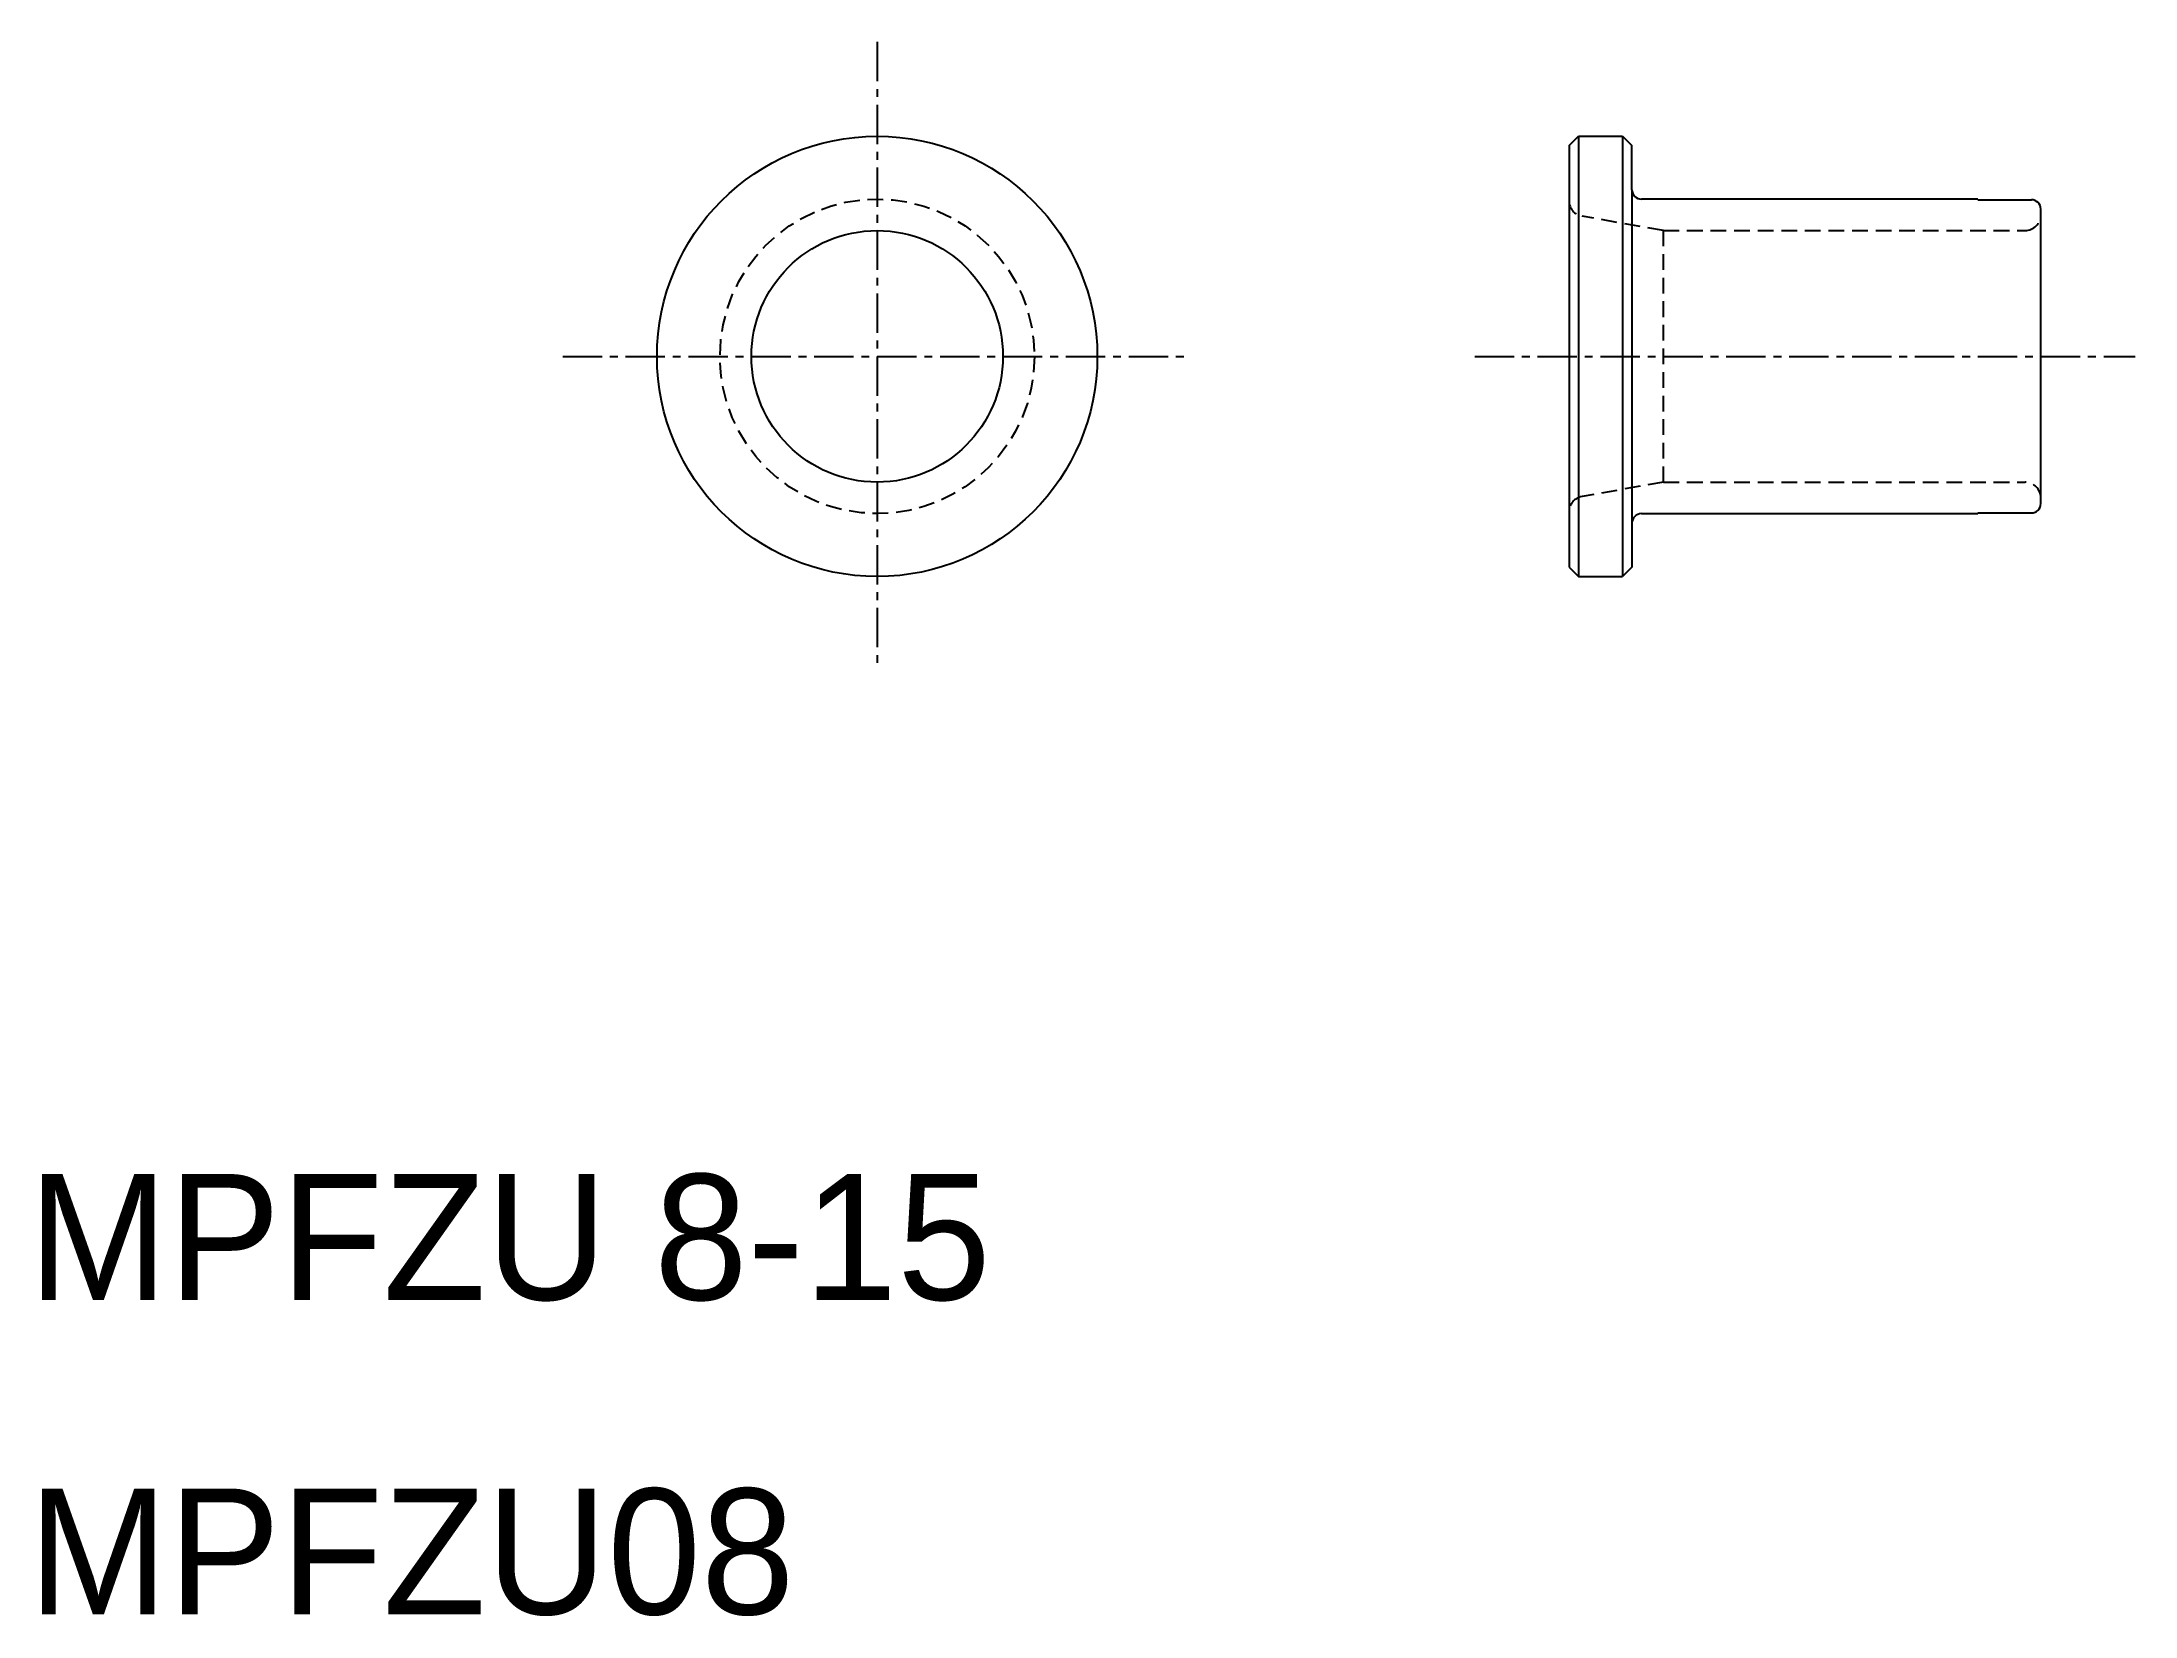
# Model space of a CAD drawing. Extents: x 10.4 to 77, y 9.9 to 60.
import ezdxf

# ---------------------------------------------------------------- set-up
doc = ezdxf.new("R2010")
doc.units = 0
doc.linetypes.add('CENTER', pattern=[2, 1.25, -0.25, 0.25, -0.25])
doc.linetypes.add('DASHED', pattern=[0.75, 0.5, -0.25])
doc.layers.get('0').update_dxf_attribs({"linetype": 'CONTINUOUS'})
doc.layers.add('CENTER', color=1, linetype='CENTER')

msp = doc.modelspace()

# ---------------------------------------------------------------- linework, layer by layer
at = {"color": 7, "linetype": 'CONTINUOUS'}
for p, q in [((59, 56.7), (59.3, 57)), ((59, 56.7), (59, 43.3)), ((59.3, 57), (59.3, 43)), ((59.3, 57), (60.7, 57)), ((60.7, 57), (61, 56.7)), ((60.7, 57), (60.7, 43)), ((61, 55.3), (61, 56.7)), ((61, 55.3), (61, 44.7)), ((72, 55), (61.3, 55)), ((72, 55), (72, 54.98)), ((72, 54.98), (73.7, 54.98)), ((74, 45.32), (74, 54.68)), ((61, 44.7), (61, 43.3)), ((61.3, 45), (72, 45)), ((72, 45.02), (73.7, 45.02)), ((72, 45), (72, 45.02)), ((59, 43.3), (59.3, 43)), ((61, 43.3), (60.7, 43)), ((59.3, 43), (60.7, 43))]:
    msp.add_line(p, q, dxfattribs=at)
at = {"color": 3, "linetype": 'DASHED'}
for p, q in [((62, 54), (59.413, 54.456)), ((62, 54), (73.5, 54)), ((62, 46), (62, 54)), ((62, 46), (59.413, 45.544)), ((62, 46), (73.5, 46))]:
    msp.add_line(p, q, dxfattribs=at)
at = {"color": 7, "linetype": 'CONTINUOUS'}
for radius in [7, 4]:
    msp.add_circle((37, 50), radius, dxfattribs=at)
at = {"color": 3, "linetype": 'DASHED'}
msp.add_circle((37, 50), 5, dxfattribs=at)
at = {"color": 7, "linetype": 'CONTINUOUS'}
for centre, start, end in [((61.3, 55.3), 180, 270), ((73.7, 54.68), 0, 90), ((73.7, 45.32), 270, 0), ((61.3, 44.7), 90, 180)]:
    msp.add_arc(centre, 0.3, start, end, dxfattribs=at)
at = {"color": 3, "linetype": 'DASHED'}
for centre, start, end in [((59.5, 54.949), 180, 260), ((73.5, 54.5), 270, 0), ((73.5, 45.5), 0, 90), ((59.5, 45.051), 100, 180)]:
    msp.add_arc(centre, 0.5, start, end, dxfattribs=at)
at = {"layer": 'CENTER', "color": 1, "linetype": 'CENTER'}
for p, q in [((37, 60), (37, 40)), ((27, 50), (47, 50)), ((56, 50), (77, 50))]:
    msp.add_line(p, q, dxfattribs=at)

# ---------------------------------------------------------------- texts
at = {"color": 7, "linetype": 'CONTINUOUS'}
for s, p in [('MPFZU 8-15', (10, 20)), ('MPFZU08', (10, 10))]:
    msp.add_text(s, height=4, dxfattribs=at).set_placement(p)

doc.saveas('drawing.dxf')
